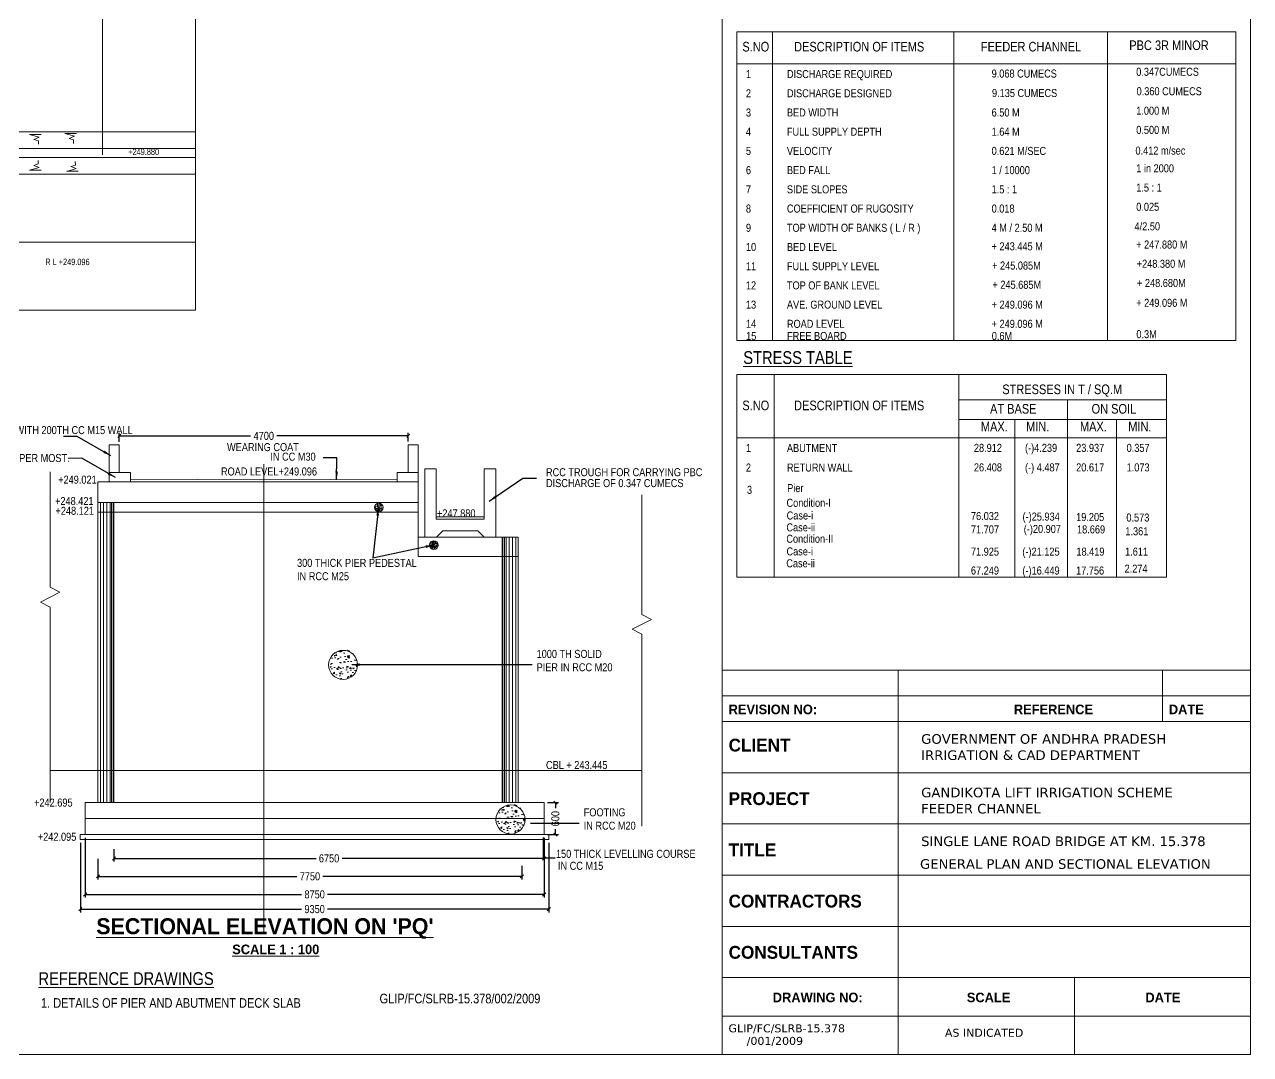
# Model space of a CAD drawing. Header units: millimetres. Extents: x 767120 to 842285, y -73974 to -15864.
# Drawn here: x 803994 to 842285, y -73974 to -41808 of the extents above; entities that cross this region are included whole.
import ezdxf
from ezdxf.enums import TextEntityAlignment as Align

# ---------------------------------------------------------------- set-up
doc = ezdxf.new("R2010")
doc.units = ezdxf.units.MM
doc.header["$LTSCALE"] = 300
doc.header["$MEASUREMENT"] = 0
for name, pattern in [('BORDER2', [0.875, 0.25, -0.125, 0.25, -0.125, 0, -0.125]), ('CENTER', [2, 1.25, -0.25, 0.25, -0.25]), ('DASHED', [0.75, 0.5, -0.25])]:
    doc.linetypes.add(name, pattern=pattern)
doc.layers.add('abutment', color=7, linetype='Continuous')
doc.layers.add('slab', color=7, linetype='Continuous')
doc.styles.add('ARIAL NARROW', font='ARIALN.TTF', dxfattribs={"height": 250})
doc.styles.add('arn', font='ARIALN.TTF')
doc.styles.add('CITYBLUEPR', font='cityb___.ttf')
doc.styles.add('VERDANA', font='verdana.ttf')
doc.dimstyles.new('STANDARD$0', dxfattribs={"dimscale": 88.888889, "dimtxt": 0.02, "dimasz": 0.02, "dimexe": 0.05, "dimexo": 0.1, "dimgap": 0.002, "dimtad": 2, "dimdec": 0, "dimzin": 1, "dimdsep": 46, "dimtxsty": 'Standard', "dimcen": 0.09, "dimadec": 0, "dimazin": 0, "dimtfac": 1, "dimtdec": 4, "dimtofl": 0, "dimtmove": 0, "dimatfit": 3, "dimfxl": 1, "dimtolj": 1, "dimtzin": 1, "dimarcsym": 0})
doc.dimstyles.new('STANDARD$7', dxfattribs={"dimtxt": 2, "dimasz": 2, "dimexe": 1.25, "dimexo": 0.625, "dimtad": 1, "dimdec": 0, "dimlfac": 0.5, "dimdsep": 46, "dimtxsty": 'ARIAL NARROW', "dimcen": 2.5, "dimdle": 0.1, "dimse1": 1, "dimse2": 1, "dimadec": 0, "dimazin": 0, "dimtfac": 1, "dimtdec": 0, "dimtmove": 0, "dimatfit": 3, "dimfxl": 1, "dimtolj": 1, "dimtzin": 0, "dimarcsym": 0})

# ---------------------------------------------------------------- blocks, each defined once
blk = doc.blocks.new('_Oblique')
at = {"color": 0, "linetype": 'ByBlock', "lineweight": -2}
blk.add_line((-0.5, -0.5), (0.5, 0.5), dxfattribs=at)
blk = doc.blocks.new('*D2')
at = {"layer": 'Defpoints', "color": 0, "lineweight": 9, "transparency": 16777216}
for p in [(815981, -54656), (806953, -54942), (815981, -54930)]:
    blk.add_point(p, dxfattribs=at)
at = {"layer": 'slab', "color": 0, "lineweight": -2, "transparency": 16777216}
for p, q in [((806953, -54842), (806953, -54556)), ((806953, -54656), (811057, -54656)), ((815981, -54656), (811877, -54656)), ((815981, -54830), (815981, -54556))]:
    blk.add_line(p, q, dxfattribs=at)
at = {"layer": 'slab', "color": 0, "lineweight": -2, "transparency": 16777216, "xscale": 100, "yscale": 100, "zscale": 100, "rotation": 180}
blk.add_blockref('_Oblique', (806953, -54656), dxfattribs=at)
at = {"layer": 'slab', "color": 0, "lineweight": -2, "transparency": 16777216, "xscale": 100, "yscale": 100, "zscale": 100}
blk.add_blockref('_Oblique', (815981, -54656), dxfattribs=at)
at = {"layer": 'slab', "color": 0, "lineweight": 13, "transparency": 16777216, "insert": (811467, -54656), "char_height": 250, "attachment_point": 5, "style": 'ARIAL NARROW'}
blk.add_mtext('\\A1;4700', dxfattribs=at)
blk = doc.blocks.new('*D3')
at = {"layer": 'Defpoints', "color": 0, "lineweight": 9, "transparency": 16777216}
for p in [(806787, -67467), (820223, -67566), (820223, -67851)]:
    blk.add_point(p, dxfattribs=at)
at = {"layer": 'slab', "color": 0, "lineweight": -2, "transparency": 16777216}
for p, q in [((806787, -67567), (806787, -67951)), ((820223, -67666), (820223, -67951)), ((806787, -67851), (813098, -67851)), ((820223, -67851), (813911, -67851))]:
    blk.add_line(p, q, dxfattribs=at)
at = {"layer": 'slab', "color": 0, "lineweight": -2, "transparency": 16777216, "xscale": 100, "yscale": 100, "zscale": 100, "rotation": 180}
blk.add_blockref('_Oblique', (806787, -67851), dxfattribs=at)
at = {"layer": 'slab', "color": 0, "lineweight": -2, "transparency": 16777216, "xscale": 100, "yscale": 100, "zscale": 100}
blk.add_blockref('_Oblique', (820223, -67851), dxfattribs=at)
at = {"layer": 'slab', "color": 0, "lineweight": 13, "transparency": 16777216, "insert": (813505, -67851), "char_height": 250, "attachment_point": 5, "style": 'ARIAL NARROW'}
blk.add_mtext('\\A1;6750', dxfattribs=at)
blk = doc.blocks.new('*D4')
at = {"layer": 'Defpoints', "color": 0, "lineweight": 9, "transparency": 16777216}
for p in [(806287, -67760), (819529, -67985), (819529, -68411)]:
    blk.add_point(p, dxfattribs=at)
at = {"layer": 'slab', "color": 0, "lineweight": -2, "transparency": 16777216}
for p, q in [((806287, -67860), (806287, -68511)), ((819529, -68085), (819529, -68511)), ((806287, -68411), (812503, -68411)), ((819529, -68411), (813313, -68411))]:
    blk.add_line(p, q, dxfattribs=at)
at = {"layer": 'slab', "color": 0, "lineweight": -2, "transparency": 16777216, "xscale": 100, "yscale": 100, "zscale": 100, "rotation": 180}
blk.add_blockref('_Oblique', (806287, -68411), dxfattribs=at)
at = {"layer": 'slab', "color": 0, "lineweight": -2, "transparency": 16777216, "xscale": 100, "yscale": 100, "zscale": 100}
blk.add_blockref('_Oblique', (819529, -68411), dxfattribs=at)
at = {"layer": 'slab', "color": 0, "lineweight": 13, "transparency": 16777216, "insert": (812908, -68411), "char_height": 250, "attachment_point": 5, "style": 'ARIAL NARROW'}
blk.add_mtext('\\A1;7750', dxfattribs=at)
blk = doc.blocks.new('*D5')
at = {"layer": 'Defpoints', "color": 0, "lineweight": 9, "transparency": 16777216}
for p in [(805887, -67109), (820222, -67109), (820222, -68976)]:
    blk.add_point(p, dxfattribs=at)
at = {"layer": 'slab', "color": 0, "lineweight": -2, "transparency": 16777216}
for p, q in [((805887, -67209), (805887, -69076)), ((820222, -67209), (820222, -69076)), ((805887, -68976), (812649, -68976)), ((820222, -68976), (813460, -68976))]:
    blk.add_line(p, q, dxfattribs=at)
at = {"layer": 'slab', "color": 0, "lineweight": -2, "transparency": 16777216, "xscale": 100, "yscale": 100, "zscale": 100, "rotation": 180}
blk.add_blockref('_Oblique', (805887, -68976), dxfattribs=at)
at = {"layer": 'slab', "color": 0, "lineweight": -2, "transparency": 16777216, "xscale": 100, "yscale": 100, "zscale": 100}
blk.add_blockref('_Oblique', (820222, -68976), dxfattribs=at)
at = {"layer": 'slab', "color": 0, "lineweight": 13, "transparency": 16777216, "insert": (813055, -68976), "char_height": 250, "attachment_point": 5, "style": 'ARIAL NARROW'}
blk.add_mtext('\\A1;8750', dxfattribs=at)
blk = doc.blocks.new('*D117')
at = {"layer": 'Defpoints', "color": 0, "lineweight": 9, "transparency": 16777216}
for p in [(805737, -67259), (820372, -67259), (820372, -69435)]:
    blk.add_point(p, dxfattribs=at)
at = {"layer": 'slab', "color": 0, "lineweight": -2, "transparency": 16777216}
for p, q in [((805737, -67359), (805737, -69535)), ((820372, -67359), (820372, -69535)), ((805737, -69435), (812649, -69435)), ((820372, -69435), (813460, -69435))]:
    blk.add_line(p, q, dxfattribs=at)
at = {"layer": 'slab', "color": 0, "lineweight": -2, "transparency": 16777216, "xscale": 100, "yscale": 100, "zscale": 100, "rotation": 180}
blk.add_blockref('_Oblique', (805737, -69435), dxfattribs=at)
at = {"layer": 'slab', "color": 0, "lineweight": -2, "transparency": 16777216, "xscale": 100, "yscale": 100, "zscale": 100}
blk.add_blockref('_Oblique', (820372, -69435), dxfattribs=at)
at = {"layer": 'slab', "color": 0, "lineweight": 13, "transparency": 16777216, "insert": (813055, -69435), "char_height": 250, "attachment_point": 5, "style": 'ARIAL NARROW'}
blk.add_mtext('\\A1;9350', dxfattribs=at)
blk = doc.blocks.new('*D123')
at = {"layer": 'Defpoints', "color": 0, "lineweight": 9, "transparency": 16777216}
for p in [(820227, -66109), (820227, -67109), (820575, -67109)]:
    blk.add_point(p, dxfattribs=at)
at = {"layer": 'slab', "color": 0, "lineweight": -2, "transparency": 16777216}
for p, q in [((820327, -66109), (820675, -66109)), ((820575, -66109), (820575, -66282)), ((820575, -67109), (820575, -66936)), ((820327, -67109), (820675, -67109))]:
    blk.add_line(p, q, dxfattribs=at)
at = {"layer": 'slab', "color": 0, "lineweight": -2, "transparency": 16777216, "xscale": 100, "yscale": 100, "zscale": 100}
for p, rotation in [((820575, -66109), 90), ((820575, -67109), 270)]:
    blk.add_blockref('_Oblique', p, dxfattribs=dict(at, rotation=rotation))
at = {"layer": 'slab', "color": 0, "lineweight": 13, "transparency": 16777216, "insert": (820575, -66609), "char_height": 250, "attachment_point": 5, "rotation": 90, "style": 'ARIAL NARROW'}
blk.add_mtext('\\A1;600', dxfattribs=at)

msp = doc.modelspace()

# ---------------------------------------------------------------- hatches: boundary and pattern name
at = {"layer": 'abutment', "linetype": 'ByBlock', "lineweight": 13}
h = msp.add_hatch(dxfattribs=at)
h.set_pattern_fill('AR-CONC', color=256, scale=12.5, style=0)
h.set_pattern_definition([(130, (826655.79, -90870.94), (-89.65752, -7.84402), [9.375, -103.125]), (185, (826655.79, -90870.94), (17.34392, 94.02402), [7.5, -82.5]), (79.5486, (826648.315, -90871.6), (-72.31367, 86.17994), [7.96752, -87.64276]), (133.8158, (826655.79, -90845.94), (-133.40513, -20.68988), [14.0625, -154.6875]), (83.3644, (826644.67, -90847.67), (-116.83284, 121.76473), [11.9513, -131.4641]), (188.8158, (826655.79, -90845.94), (-116.83274, 121.7648), [11.25, -123.75]), (159, (826643.29, -90852.19), (-74.61338, -50.32736), [9.375, -103.125]), (214, (826643.29, -90852.19), (-30.41442, 90.64376), [7.5, -82.5]), (108.5486, (826637.07, -90856.39), (-105.02783, 40.31631), [7.96752, -87.64276]), (142.5, (826655.787, -90870.943), (-1.519982, 41.611732), [0, -81.5, 0, -83.75, 0, -82.8125]), (172.5, (826655.787, -90870.943), (-32.88369, 49.301464), [0, -47.75, 0, -79.625, 0, -31.5625]), (212.5, (826683.662, -90870.943), (-66.727805, -2.81936), [0, -31.25, 0, -97.5, 0, -129.375]), (222.5, (826696.16, -90870.943), (-72.89827, 12.51312), [0, -40.625, 0, -64.75, 0, -91.875])])
h.paths.add_polyline_path([(815167.2, -56890.5, -1), (814940.4, -56890.5, -1)])
h = msp.add_hatch(dxfattribs=at)
h.set_pattern_fill('AR-CONC', color=256, scale=12.5, style=0)
h.set_pattern_definition([(130, (828375.24, -92040.944), (-89.65752, -7.84402), [9.375, -103.125]), (185, (828375.24, -92040.94), (17.34392, 94.02402), [7.5, -82.5]), (79.5486, (828367.77, -92041.6), (-72.31367, 86.17994), [7.96752, -87.64276]), (133.8158, (828375.24, -92015.94), (-133.40513, -20.68988), [14.0625, -154.6875]), (83.3644, (828364.12, -92017.67), (-116.83284, 121.76473), [11.9513, -131.4641]), (188.8158, (828375.24, -92015.94), (-116.83274, 121.7648), [11.25, -123.75]), (159, (828362.74, -92022.194), (-74.61338, -50.32736), [9.375, -103.125]), (214, (828362.74, -92022.19), (-30.41442, 90.64376), [7.5, -82.5]), (108.5486, (828356.52, -92026.39), (-105.02783, 40.31631), [7.96752, -87.64276]), (142.5, (828375.24, -92040.944), (-1.519982, 41.611732), [0, -81.5, 0, -83.75, 0, -82.8125]), (172.5, (828375.24, -92040.944), (-32.88369, 49.301464), [0, -47.75, 0, -79.625, 0, -31.5625]), (212.5, (828403.115, -92040.944), (-66.727805, -2.81936), [0, -31.25, 0, -97.5, 0, -129.375]), (222.5, (828415.615, -92040.944), (-72.89827, 12.51312), [0, -40.625, 0, -64.75, 0, -91.875])])
h.paths.add_polyline_path([(816886.7, -58060.5, -1), (816659.9, -58060.5, -1)])
h = msp.add_hatch(dxfattribs=at)
h.set_pattern_fill('AR-CONC', color=256, scale=50, style=0)
h.set_pattern_definition([(50, (767568.28, -197714.84), (358.6301, -31.37607), [37.5, -412.5]), (355, (767568.28, -197714.84), (-69.3757, 376.0961), [30, -330]), (100.4514, (767598.17, -197717.46), (289.2547, 344.7198), [31.8701, -350.5711]), (46.1842, (767568.3, -197614.84), (533.6205, -82.7595), [56.25, -618.75]), (96.6356, (767612.75, -197621.74), (467.3314, 487.059), [47.8051, -525.8565]), (351.1842, (767568.3, -197614.84), (467.331, 487.0593), [45, -495]), (21, (767618.28, -197639.84), (298.4535, -201.30945), [37.5, -412.5]), (326, (767618.28, -197639.84), (121.6577, 362.575), [30, -330]), (71.4514, (767643.15, -197656.6), (420.1113, 161.26525), [31.8701, -350.5711]), (37.5, (767568.28, -197714.84), (6.07993, 166.44693), [0, -326, 0, -335, 0, -331.25]), (7.5, (767568.28, -197714.84), (131.53477, 197.20586), [0, -191, 0, -318.5, 0, -126.25]), (327.5, (767456.78, -197714.84), (266.91122, -11.27744), [0, -125, 0, -390, 0, -517.5]), (317.5, (767406.78, -197714.84), (291.5931, 50.0525), [0, -162.5, 0, -259, 0, -367.5])])
h.paths.add_polyline_path([(813522.5, -61792.9, 1), (814429.6, -61792.9, 1)])
h = msp.add_hatch(dxfattribs=at)
h.set_pattern_fill('AR-CONC', color=256, scale=50, style=0)
h.set_pattern_definition([(50, (772796.8, -202543.6), (358.6301, -31.37607), [37.5, -412.5]), (355, (772796.8, -202543.6), (-69.3757, 376.0961), [30, -330]), (100.4514, (772826.7, -202546.22), (289.2547, 344.7198), [31.8701, -350.5711]), (46.1842, (772796.8, -202443.6), (533.6205, -82.7595), [56.25, -618.75]), (96.6356, (772841.3, -202450.5), (467.3314, 487.059), [47.8051, -525.8565]), (351.1842, (772796.8, -202443.6), (467.331, 487.0593), [45, -495]), (21, (772846.8, -202468.6), (298.4535, -201.30945), [37.5, -412.5]), (326, (772846.8, -202468.6), (121.6577, 362.575), [30, -330]), (71.4514, (772871.68, -202485.4), (420.1113, 161.26525), [31.8701, -350.5711]), (37.5, (772796.81, -202543.61), (6.07993, 166.44693), [0, -326, 0, -335, 0, -331.25]), (7.5, (772796.81, -202543.61), (131.53477, 197.20586), [0, -191, 0, -318.5, 0, -126.25]), (327.5, (772685.31, -202543.61), (266.91122, -11.27744), [0, -125, 0, -390, 0, -517.5]), (317.5, (772635.3, -202543.6), (291.5931, 50.0525), [0, -162.5, 0, -259, 0, -367.5])])
h.paths.add_polyline_path([(818751, -66621.7, 1), (819658.2, -66621.7, 1)])

# ---------------------------------------------------------------- linework, layer by layer
at = {"lineweight": 13}
for p, q in [((825784.6, -15863.7), (825784.6, -73973.7)), ((825784.6, -15863.7), (825784.6, -73973.7)), ((826241, -42039.3), (826241, -51681.1)), ((826241, -42039.3), (841822.1, -42039.3)), ((827353.1, -42039.3), (827353.1, -51681.1)), ((833016.8, -42039.3), (833016.8, -51681.1)), ((837822.1, -42039.3), (837822.1, -51681.1)), ((841822.1, -42039.3), (841822.1, -51681.1)), ((826241, -43039.3), (841822.1, -43039.3)), ((842284.6, -73973.7), (842284.6, -47017.5)), ((842284.6, -49365), (842284.6, -73973.7)), ((826241, -51681.1), (841822.1, -51681.1)), ((826241, -52740.1), (839666.2, -52740.1)), ((833178.7, -53533.9), (839666.2, -53533.9)), ((833178.7, -54142.5), (839666.2, -54142.5)), ((826241, -54719.1), (839666.2, -54719.1)), ((825784.6, -61973.7), (842284.6, -61973.7)), ((831284.6, -61973.7), (831284.6, -73973.7)), ((839534.6, -61973.7), (839534.6, -63573.7)), ((825784.6, -62773.7), (842284.6, -62773.7)), ((825784.6, -63573.7), (842284.6, -63573.7)), ((825784.6, -65173.7), (842284.6, -65173.7)), ((842284.6, -65173.7), (842284.6, -73973.7)), ((825784.6, -66773.7), (842284.6, -66773.7)), ((825784.6, -68373.7), (842284.6, -68373.7)), ((825784.6, -69973.7), (842284.6, -69973.7)), ((825784.6, -71573.7), (842284.6, -71573.7)), ((836784.6, -71573.7), (836784.6, -73973.7)), ((767119.8, -73973.7), (842284.6, -73973.7))]:
    msp.add_line(p, q, dxfattribs=at)
at = {"linetype": 'Continuous', "lineweight": 13}
for p, q in [((842284.6, -73973.7), (842284.6, -15863.7)), ((826241, -52740.1), (826241, -56961.4)), ((827406.1, -52740.1), (827406.1, -56961.4)), ((833178.7, -52740.1), (833178.7, -59068)), ((839666.2, -52740.1), (839666.2, -56961.4)), ((836568.1, -53533.9), (836568.1, -59068)), ((834926.3, -54142.5), (834926.3, -59068)), ((838103.9, -54142.5), (838103.9, -59068)), ((842284.6, -72773.7), (825784.6, -72773.7))]:
    msp.add_line(p, q, dxfattribs=at)
at = {"linetype": 'DASHED', "lineweight": 13, "ltscale": 200}
for p, q in [((803248.3, -45156.8), (809336.4, -45156.8)), ((804154.4, -45246.1), (804454.7, -45327.9)), ((804161.9, -45248.1), (804513.6, -45242.3)), ((804454.7, -45327.9), (804286.7, -45394.9)), ((804286.7, -45394.9), (804427.5, -45440.6)), ((804427.5, -45440.6), (804428.4, -45549.2)), ((805256.8, -45213.4), (805556, -45299.1)), ((805264.3, -45215.6), (805616.1, -45214.3)), ((805556, -45299.1), (805387.2, -45363.9)), ((805387.2, -45363.9), (805527.4, -45411.4)), ((805527.4, -45411.4), (805527, -45520.1)), ((803248.3, -45681.8), (809336.4, -45681.8)), ((803248.3, -45956.8), (809336.4, -45956.8)), ((804149.7, -46360.9), (804448.6, -46274.1)), ((804279.6, -46209.9), (804419.6, -46161.9)), ((804448.6, -46274.1), (804279.6, -46209.9)), ((804419.6, -46161.9), (804418.7, -46053.3)), ((805311.3, -46394.6), (805610.3, -46307.8)), ((805441.2, -46243.6), (805581.3, -46195.6)), ((805610.3, -46307.8), (805441.2, -46243.6)), ((805581.3, -46195.6), (805580.4, -46086.9)), ((809336.4, -46481.8), (769145.2, -46481.8)), ((804157.2, -46358.8), (804509, -46358.8)), ((805318.8, -46392.4), (805670.6, -46392.4))]:
    msp.add_line(p, q, dxfattribs=at)
at = {"linetype": 'ByBlock', "lineweight": 13}
for p, q in [((816492.1, -55681.3), (816492.1, -57820.3)), ((816852.1, -55681.3), (816852.1, -57260.3)), ((818352.1, -55681.3), (818352.1, -57260.8)), ((818712.1, -55680.8), (818712.1, -57820.8)), ((816292.1, -56089.8), (816292.1, -58420.3)), ((816856.7, -57820.8), (817056.5, -57621)), ((818348.1, -57820.8), (818148.2, -57621))]:
    msp.add_line(p, q, dxfattribs=at)
at = {"color": 0, "lineweight": 9}
for p, q in [((826241, -56961.4), (826241, -59068)), ((827406.1, -56961.4), (827406.1, -59068)), ((839666.2, -56961.4), (839666.2, -59068)), ((827406.1, -59068), (826241, -59068)), ((827406.1, -59068), (839666.2, -59068))]:
    msp.add_line(p, q, dxfattribs=at)
at = {"color": 0, "linetype": 'ByBlock', "lineweight": 9}
msp.add_lwpolyline([(767119.8, -15863.7), (842284.6, -15863.7), (842284.6, -73973.7), (767119.8, -73973.7)], close=True, dxfattribs=at)
at = {"linetype": 'ByBlock', "lineweight": 13}
for centre, start, end in [((816492.6, -55681.3), 90, 180), ((816851.6, -55681.3), 360, 90), ((818352.6, -55681.3), 90, 180), ((816292.6, -57180.3), 180, 270), ((816852.6, -57260.3), 180, 270), ((816292.6, -57480.3), 180, 270), ((816492.6, -57620.3), 180, 270), ((818147.9, -57621.3), 45, 90), ((818147.9, -57621.3), 45, 90), ((818712.1, -57620.3), 270, 0), ((816292.6, -57820.3), 180, 270), ((816492.6, -57820.3), 180, 270), ((818712.1, -57820.3), 270, 0), ((816292.6, -58420.3), 180, 270)]:
    msp.add_arc(centre, 0.5, start, end, dxfattribs=at)
at = {"layer": 'abutment', "linetype": 'ByBlock', "lineweight": 13, "ltscale": 700}
for p, q in [((806433.7, -30198.3), (806433.7, -45881.8)), ((809336.4, -50731.8), (769145.2, -50731.8))]:
    msp.add_line(p, q, dxfattribs=at)
at = {"layer": 'abutment', "linetype": 'CENTER', "lineweight": 13, "ltscale": 700}
msp.add_line((809336.4, -48606.8), (769145.2, -48606.8), dxfattribs=at)
at = {"layer": 'abutment', "linetype": 'ByBlock', "lineweight": 13}
for p, q in [((806641.6, -56089.8), (806641.6, -54929.8)), ((806641.6, -54929.8), (806952.6, -54929.8)), ((806952.6, -55802.3), (806952.6, -54929.8)), ((815981.1, -55802.3), (815981.1, -54929.8)), ((816292.1, -54929.8), (815981.1, -54929.8)), ((816292.1, -56089.8), (816292.1, -54929.8)), ((804796.9, -55782.4), (804796.9, -59382.2)), ((806641.6, -55802.3), (807302.6, -55802.3)), ((807302.6, -56089.8), (807302.6, -55802.3)), ((807302.6, -56089.8), (807302.6, -55802.3)), ((815631.1, -56089.8), (815631.1, -55802.3)), ((816292.1, -55802.3), (815631.1, -55802.3)), ((815631.1, -56089.8), (815631.1, -55802.3)), ((815631.1, -56089.8), (815631.1, -55802.3)), ((816492.6, -55680.8), (816851.6, -55680.8)), ((818712.1, -55680.8), (818352.6, -55680.8)), ((806286.7, -56089.8), (816292.1, -56089.8)), ((806286.7, -66108.8), (806286.7, -56089.8)), ((807302.6, -56032.1), (811471.7, -56002.3)), ((811471.7, -56002.3), (815631.1, -56030.1)), ((823276.7, -56497.8), (823276.7, -60232)), ((806286.7, -56739.8), (816292.1, -56739.8)), ((806286.7, -57039.8), (816292.1, -57039.8)), ((806364.7, -56739.8), (806364.7, -66108.8)), ((806464.7, -56739.8), (806464.7, -66108.8)), ((806564.7, -56739.8), (806564.7, -66108.8)), ((806664.7, -56739.8), (806664.7, -66108.8)), ((806714.7, -56739.8), (806714.7, -66108.8)), ((806764.7, -56739.8), (806764.7, -66108.8)), ((806786.6, -57039.8), (816156.6, -57039.8)), ((806786.7, -66108.8), (806786.7, -56739.8)), ((816852.1, -57180.8), (818352.1, -57180.8)), ((816852.6, -57260.8), (818352.1, -57260.8)), ((817056.9, -57620.8), (818147.9, -57620.8)), ((816292.6, -57820.8), (819411.6, -57820.8)), ((818712.1, -57820.8), (818348.1, -57820.8)), ((818912.1, -66108.8), (818912.1, -57821.3)), ((818934.1, -57820.8), (818934.1, -66108.8)), ((818984.1, -57820.8), (818984.1, -66108.8)), ((819034.1, -57820.8), (819034.1, -66108.8)), ((819134.1, -57820.8), (819134.1, -66108.8)), ((819234.1, -57820.8), (819234.1, -66108.8)), ((819334.1, -57820.8), (819334.1, -66108.8)), ((819412.1, -66108.8), (819412.1, -57821.3)), ((816292.6, -58420.8), (819411.6, -58420.8)), ((804493.5, -59846.1), (805100.4, -59536.9)), ((805100.4, -59536.9), (804796.9, -59382.2)), ((804493.5, -59846.5), (804797.1, -60001)), ((804796.9, -60000.9), (804796.4, -66108.8)), ((822973.3, -60695.9), (823580.2, -60386.6)), ((823580.2, -60386.6), (823276.7, -60232)), ((822973.3, -60696.2), (823276.9, -60850.7)), ((823276.7, -60850.6), (823276.1, -66839.9)), ((805721.7, -65108.8), (819594.4, -65108.8)), ((805886.7, -66108.9), (820222.4, -66109.1)), ((805886.7, -67108.9), (805886.7, -66108.9)), ((820222.4, -67108.8), (820222.4, -66108.8)), ((805886.7, -66608.8), (820222.4, -66608.8)), ((805736.7, -67108.9), (820371.9, -67108.8)), ((805736.7, -67258.9), (805736.7, -67108.9)), ((805736.7, -67258.8), (820372.4, -67258.8)), ((820372.4, -67258.8), (820372.4, -67109.3))]:
    msp.add_line(p, q, dxfattribs=at)
at = {"layer": 'abutment', "linetype": 'BORDER2', "lineweight": 13, "ltscale": 1000}
msp.add_line((811471.6, -55542.7), (811471.7, -70173.4), dxfattribs=at)
at = {"layer": 'abutment', "linetype": 'ByBlock', "lineweight": 13, "ltscale": 700}
msp.add_lwpolyline([(809336.4, -30198.3), (809336.4, -35826.8), (810555.2, -36441.8), (808505.2, -36911.8), (809336.4, -37441.8), (809336.4, -50731.8)], dxfattribs=at)
at = {"layer": 'abutment', "linetype": 'ByBlock', "lineweight": 13}
for centre, radius in [((815061.9, -56893.9), 136.1), ((816781.3, -58063.9), 136.1), ((813943.9, -61806.7), 453.6), ((819172.4, -66635.4), 453.6)]:
    msp.add_circle(centre, radius, dxfattribs=at)
for centre, end in [((819011.6, -57821.3), 90), ((819411.6, -57821.3), 90), ((820371.9, -67109.3), 90.00009)]:
    msp.add_arc(centre, 0.5, 0, end, dxfattribs=at)
at = {"layer": 'slab', "lineweight": 13}
msp.add_line((804796.4, -65108.8), (823276.1, -65109), dxfattribs=at)

# ---------------------------------------------------------------- texts
at = {"lineweight": 13}
for s, height, style, p in [('S.NO', 300, 'ARIAL NARROW', (826413.5, -42650.5)), ('DESCRIPTION OF ITEMS', 300, 'ARIAL NARROW', (828030, -42650.5)), ('FEEDER CHANNEL', 300, 'ARIAL NARROW', (833863.6, -42650.5)), ('PBC 3R MINOR', 300, 'ARIAL NARROW', (838497.9, -42605.8)), ('1', 250, 'ARIAL NARROW', (826525.6, -43480.8)), ('DISCHARGE REQUIRED', 250, 'ARIAL NARROW', (827805.8, -43480.8)), ('9.068 CUMECS', 250, 'ARIAL NARROW', (834199.9, -43464.9)), ('0.347CUMECS', 250, 'ARIAL NARROW', (838716.6, -43408.8)), ('2', 250, 'ARIAL NARROW', (826525.6, -44080.8)), ('DISCHARGE DESIGNED', 250, 'ARIAL NARROW', (827805.8, -44080.8)), ('9.135 CUMECS', 250, 'ARIAL NARROW', (834210.9, -44073.3)), ('0.360 CUMECS', 250, 'ARIAL NARROW', (838727.6, -44017.2)), ('1.000 M', 250, 'ARIAL NARROW', (838716.6, -44624.8)), ('3', 250, 'ARIAL NARROW', (826525.6, -44680.8)), ('BED WIDTH', 250, 'ARIAL NARROW', (827805.8, -44680.8)), ('6.50 M', 250, 'ARIAL NARROW', (834199.9, -44680.8)), ('4', 250, 'ARIAL NARROW', (826525.6, -45280.8)), ('FULL SUPPLY DEPTH', 250, 'ARIAL NARROW', (827805.8, -45280.8)), ('1.64 M', 250, 'ARIAL NARROW', (834199.9, -45280.8)), ('0.500 M', 250, 'ARIAL NARROW', (838716.6, -45224.8)), ('5', 250, 'ARIAL NARROW', (826525.6, -45880.8)), ('VELOCITY', 250, 'ARIAL NARROW', (827805.8, -45880.8)), ('0.621 M/SEC', 250, 'ARIAL NARROW', (834199.9, -45880.8)), ('6', 250, 'ARIAL NARROW', (826525.6, -46480.8)), ('BED FALL', 250, 'ARIAL NARROW', (827805.8, -46480.8)), ('1 / 10000', 250, 'ARIAL NARROW', (834199.9, -46480.8)), ('1 in 2000', 250, 'ARIAL NARROW', (838716.6, -46424.8)), ('7', 250, 'ARIAL NARROW', (826525.6, -47080.8)), ('SIDE SLOPES ', 250, 'ARIAL NARROW', (827805.8, -47080.8)), ('1.5 : 1', 250, 'ARIAL NARROW', (834199.9, -47080.8)), ('1.5 : 1', 250, 'ARIAL NARROW', (838716.6, -47024.8)), ('8', 250, 'ARIAL NARROW', (826525.6, -47680.8)), ('COEFFICIENT OF RUGOSITY', 250, 'ARIAL NARROW', (827805.8, -47680.8)), ('0.018', 250, 'ARIAL NARROW', (834199.9, -47680.8)), ('0.025', 250, 'ARIAL NARROW', (838716.6, -47624.8)), ('9', 250, 'ARIAL NARROW', (826525.6, -48280.8)), ('TOP WIDTH OF BANKS ( L / R )', 250, 'ARIAL NARROW', (827805.8, -48280.8)), ('4 M / 2.50 M', 250, 'ARIAL NARROW', (834199.9, -48280.8)), ('10', 250, 'ARIAL NARROW', (826525.6, -48880.8)), ('+ 243.445 M ', 250, 'ARIAL NARROW', (834197.9, -48860.5)), ('+ 247.880 M ', 250, 'ARIAL NARROW', (838714.7, -48804.4)), ('BED LEVEL', 250, 'ARIAL NARROW', (827805.8, -48880.8)), ('11', 250, 'ARIAL NARROW', (826525.6, -49480.8)), ('FULL SUPPLY LEVEL', 250, 'ARIAL NARROW', (827805.8, -49480.8)), ('+ 245.085M', 250, 'ARIAL NARROW', (834214.5, -49460.5)), ('+248.380 M', 250, 'ARIAL NARROW', (838731.2, -49404.4)), ('+ 248.680M ', 250, 'ARIAL NARROW', (838741.2, -50004.4)), ('12', 250, 'ARIAL NARROW', (826525.6, -50080.8)), ('TOP OF BANK LEVEL', 250, 'ARIAL NARROW', (827805.8, -50080.8)), ('+ 245.685M ', 250, 'ARIAL NARROW', (834224.5, -50060.5)), ('13', 250, 'ARIAL NARROW', (826525.6, -50680.8)), ('AVE. GROUND LEVEL', 250, 'ARIAL NARROW', (827805.8, -50680.8)), ('+ 249.096 M', 250, 'ARIAL NARROW', (834199.9, -50680.8)), ('+ 249.096 M', 250, 'ARIAL NARROW', (838716.6, -50624.8)), ('14', 250, 'ARIAL NARROW', (826525.6, -51280.8)), ('ROAD LEVEL', 250, 'ARIAL NARROW', (827805.8, -51280.8)), ('+ 249.096 M', 250, 'ARIAL NARROW', (834199.9, -51280.8)), ('15', 250, 'ARIAL NARROW', (826530, -51660.8)), ('FREE BOARD', 250, 'ARIAL NARROW', (827810.3, -51660.8)), ('0.6M', 250, 'ARIAL NARROW', (834204.3, -51660.8)), ('0.3M', 250, 'ARIAL NARROW', (838721, -51604.8)), ('%%USTRESS TABLE', 400, 'ARIAL NARROW', (826442.8, -52408.6)), ('       STRESSES IN T / SQ.M', 300, 'ARIAL NARROW', (833863.6, -53351.2)), ('S.NO', 300, 'ARIAL NARROW', (826413.5, -53854)), ('DESCRIPTION OF ITEMS', 300, 'ARIAL NARROW', (828030, -53854)), ('   AT BASE                  ON SOIL', 300, 'ARIAL NARROW', (833863.6, -53959.8)), ('MAX.      MIN.          MAX.       MIN.', 300, 'ARIAL NARROW', (833863.6, -54515.5)), ('1', 250, 'ARIAL NARROW', (826525.6, -55158.4)), ('ABUTMENT', 250, 'ARIAL NARROW', (827805.8, -55158.4)), ('28.912', 250, 'ARIAL NARROW', (833646.3, -55154.2)), ('(-)4.239', 250, 'ARIAL NARROW', (835243.3, -55154.2)), ('23.937', 250, 'ARIAL NARROW', (836840.3, -55154.2)), ('0.357', 250, 'ARIAL NARROW', (838415.9, -55154.2)), ('2', 250, 'ARIAL NARROW', (826525.6, -55768.4)), ('RETURN WALL', 250, 'ARIAL NARROW', (827805.8, -55768.4)), ('26.408', 250, 'ARIAL NARROW', (833646.3, -55764.2)), ('(-) 4.487', 250, 'ARIAL NARROW', (835243.3, -55764.2)), ('20.617', 250, 'ARIAL NARROW', (836840.3, -55764.2)), ('1.073', 250, 'ARIAL NARROW', (838415.9, -55764.2)), ('Pier', 250, 'ARIAL NARROW', (827814.3, -56410.1)), ('Condition-I', 250, 'ARIAL NARROW', (827793.2, -56870.6)), ('Case-i', 250, 'ARIAL NARROW', (827797.8, -57265.7)), ('76.032', 250, 'ARIAL NARROW', (833553.7, -57283.7)), ('(-)25.934', 250, 'ARIAL NARROW', (835165.8, -57300.8)), ('Case-ii', 250, 'ARIAL NARROW', (827791.7, -57637)), (' (-)20.907', 250, 'ARIAL NARROW', (835123.5, -57686.7)), ('19.205', 250, 'ARIAL NARROW', (836839.4, -57314.9)), ('0.573', 250, 'ARIAL NARROW', (838408.7, -57330.6)), ('Condition-II', 250, 'ARIAL NARROW', (827788.7, -57992.6)), ('71.707', 250, 'ARIAL NARROW', (833553.7, -57701.2)), ('18.669', 250, 'ARIAL NARROW', (836867.5, -57700.7)), ('1.361', 250, 'ARIAL NARROW', (838376.5, -57759.2)), ('Case-i', 250, 'ARIAL NARROW', (827793.3, -58387.7)), ('71.925', 250, 'ARIAL NARROW', (833553.7, -58394.7)), ('(-)21.125', 250, 'ARIAL NARROW', (835160.9, -58394.7)), ('18.419', 250, 'ARIAL NARROW', (836848, -58394.7)), ('1.611', 250, 'ARIAL NARROW', (838367.9, -58394.7)), ('Case-ii', 250, 'ARIAL NARROW', (827787.2, -58759.1)), ('67.249', 250, 'ARIAL NARROW', (833553.7, -58985.2)), ('(-)16.449', 250, 'ARIAL NARROW', (835161.5, -58985.2)), ('17.756', 250, 'ARIAL NARROW', (836837, -58985.2)), ('2.274', 250, 'ARIAL NARROW', (838352.9, -58927.7)), ('REVISION NO:', 300, 'CITYBLUEPR', (825985.2, -63347.4)), ('REFERENCE', 300, 'CITYBLUEPR', (834892.7, -63347.4)), ('DATE', 300, 'CITYBLUEPR', (839735.2, -63347.4)), ('CLIENT', 400, 'CITYBLUEPR', (825985.2, -64512)), ('GOVERNMENT OF ANDHRA PRADESH', 300, 'VERDANA', (831999.7, -64270.5)), ('IRRIGATION & CAD DEPARTMENT', 300, 'VERDANA', (831999.7, -64776.1)), ('PROJECT', 400, 'CITYBLUEPR', (825985.2, -66183.9)), ('GANDIKOTA LIFT IRRIGATION SCHEME', 300, 'VERDANA', (831999.7, -65942.4)), ('FEEDER CHANNEL', 300, 'VERDANA', (831999.7, -66448)), ('TITLE', 400, 'CITYBLUEPR', (825985.2, -67783.9)), ('SINGLE LANE ROAD BRIDGE AT KM. 15.378', 300, 'VERDANA', (831998, -67465)), ('GENERAL PLAN AND SECTIONAL ELEVATION', 300, 'VERDANA', (831963.6, -68175.1)), ('CONTRACTORS', 400, 'CITYBLUEPR', (825985.2, -69383.9)), ('CONSULTANTS', 400, 'CITYBLUEPR', (825985.2, -70983.9)), ('DRAWING NO:', 300, 'CITYBLUEPR', (827364, -72342.7)), ('SCALE', 300, 'CITYBLUEPR', (833424.5, -72342.7)), ('DATE', 300, 'CITYBLUEPR', (839002.3, -72342.7)), ('GLIP/FC/SLRB-15.378', 250, 'VERDANA', (825981.8, -73282.4)), ('/001/2009', 250, 'VERDANA', (826550.6, -73674.9)), ('AS INDICATED', 250, 'VERDANA', (832741.2, -73420.2))]:
    msp.add_text(s, height=height, dxfattribs=dict(at, style=style)).set_placement(p)
at = {"color": 0, "lineweight": 9, "char_height": 250, "attachment_point": 1, "style": 'ARIAL NARROW'}
for s, insert, width in [('0.412 m/sec', (838691.8, -45621), 1606.777), ('4/2.50', (838663.3, -47985.7), 770.046), ('3', (826558.3, -56213.9), 58.339)]:
    msp.add_mtext(s, dxfattribs=dict(at, insert=insert, width=width))
at = {"layer": 'abutment', "linetype": 'ByBlock', "lineweight": 13}
for s, height, style, p in [('HAND RAILING WITH 200TH CC M15 WALL ', 250, 'arn', (801596, -54598.7)), ('WEARING COAT', 250, 'ARIAL NARROW', (810318.9, -55130.5)), ('KERB DETAILS ASPER MOST.', 250, 'arn', (801314.1, -55471.3)), ('IN CC M30', 250, 'ARIAL NARROW', (811671.3, -55428.4)), ('RCC TROUGH FOR CARRYING PBC', 250, 'arn', (820281.4, -55914.3)), ('DISCHARGE OF 0.347 CUMECS', 250, 'arn', (820281.4, -56254.3)), ('CBL + 243.445', 250, 'ARIAL NARROW', (820280.7, -65058.5)), ('+242.695', 250, 'ARIAL NARROW', (804291.9, -66232.6)), ('+242.095', 250, 'ARIAL NARROW', (804409, -67299.4)), ('%%uSCALE 1 : 100', 300, 'CITYBLUEPR', (810481.2, -70841.5)), ('%%UREFERENCE DRAWINGS', 400, 'arn', (804430.5, -71803.3)), ('1. DETAILS OF PIER AND ABUTMENT DECK SLAB', 300, 'arn', (804508, -72515.1)), ('GLIP/FC/SLRB-15.378/002/2009', 300, 'arn', (815082.3, -72377.5))]:
    msp.add_text(s, height=height, dxfattribs=dict(at, style=style)).set_placement(p)
at = {"layer": 'abutment', "linetype": 'ByBlock', "lineweight": 13, "style": 'CITYBLUEPR'}
msp.add_text("%%USECTIONAL ELEVATION ON 'PQ'", height=500, dxfattribs=at).set_placement((811502.2, -70218.3), align=Align.CENTER)
at = {"layer": 'abutment', "linetype": 'ByBlock', "lineweight": 13, "attachment_point": 1, "style": 'ARIAL NARROW'}
for s, insert, char_height, width in [(' +249.880', (807171.2, -45682.5), 200, 3284.001), ('R L +249.096', (804643.1, -49121.6), 200, 3284.001), ('+249.021', (805044.6, -55897.7), 250, 438.862), ('+248.421', (804947.7, -56564.4), 250, 438.862), ('+248.121', (804960.7, -56869.2), 250, 438.862), ('+247.880', (816876.6, -56949.6), 250, 438.862)]:
    msp.add_mtext(s, dxfattribs=dict(at, insert=insert, char_height=char_height, width=width))
at = {"layer": 'abutment', "linetype": 'ByBlock', "lineweight": 13, "char_height": 250}
for s, insert, attachment_point, style in [('ROAD LEVEL+249.096', (813129, -55767.7), 6, 'ARIAL NARROW'), ('300 THICK PIER PEDESTAL\\PIN RCC M25', (812506.1, -59166.5), 7, 'arn'), ('1000 TH SOLID\\PPIER IN RCC M20', (819987.1, -61674.8), 4, 'arn'), ('FOOTING\\PIN RCC M20', (821460.2, -66621.2), 4, 'arn'), ('150 THICK LEVELLING COURSE ', (820592.1, -67709.4), 4, 'arn'), ('IN CC M15', (820655, -68082.4), 4, 'arn')]:
    msp.add_mtext(s, dxfattribs=dict(at, insert=insert, attachment_point=attachment_point, style=style))

# ---------------------------------------------------------------- dimensions: what is measured, and where the dimension line sits
at = {"layer": 'slab', "lineweight": 13}
for base, p1, p2, text, picture, middle in [((815981.1, -54655.9), (806952.6, -54942.3), (815981.1, -54929.8), '4700', '*D2', (811466.9, -54655.9)), ((820372.4, -69434.7), (805736.7, -67258.9), (820372.4, -67258.9), '9350', '*D117', (813054.6, -69434.7)), ((819529.4, -68410.7), (806286.7, -67759.8), (819529.4, -67985.2), '7750', '*D4', (812908.1, -68410.7)), ((820222.8, -67851.4), (806786.7, -67466.7), (820222.8, -67565.8), '6750', '*D3', (813504.8, -67851.4))]:
    dim = msp.add_linear_dim(base=base, p1=p1, p2=p2, text=text, dimstyle='STANDARD$0', override={"dimscale": 1, "dimtxt": 250, "dimasz": 100, "dimexe": 100, "dimexo": 100, "dimgap": 100, "dimtad": 0, "dimtoh": 1, "dimzin": 0, "dimtxsty": 'ARIAL NARROW', "dimblk1": 'Oblique', "dimblk2": 'Oblique', "dimsah": 1, "dimtzin": 0}, dxfattribs=at)
    dim.commit()
    dim.dimension.update_dxf_attribs({"geometry": picture, "text_midpoint": middle})
dim = msp.add_linear_dim(base=(820574.5, -67108.8), p1=(820226.7, -66109.1), p2=(820226.7, -67108.8), angle=90, text='600', dimstyle='STANDARD$0', override={"dimscale": 1, "dimtxt": 250, "dimasz": 100, "dimexe": 100, "dimexo": 100, "dimgap": 100, "dimtad": 0, "dimtoh": 1, "dimzin": 0, "dimtxsty": 'ARIAL NARROW', "dimblk1": 'Oblique', "dimblk2": 'Oblique', "dimsah": 1, "dimtzin": 0}, dxfattribs=at)
dim.commit()
dim.dimension.update_dxf_attribs({"geometry": '*D123', "text_midpoint": (820574.5, -66609)})
dim = msp.add_linear_dim(base=(820222.4, -68975.8), p1=(805886.7, -67108.9), p2=(820222.4, -67108.8), text='8750', dimstyle='STANDARD$0', override={"dimscale": 1, "dimtxt": 250, "dimasz": 100, "dimexe": 100, "dimexo": 100, "dimgap": 100, "dimtad": 0, "dimtoh": 1, "dimzin": 0, "dimtxsty": 'ARIAL NARROW', "dimblk1": 'Oblique', "dimblk2": 'Oblique', "dimsah": 1, "dimtzin": 0}, dxfattribs=at)
dim.commit()
dim.dimension.update_dxf_attribs({"geometry": '*D5', "text_midpoint": (813054.6, -68975.8), "dimtype": 160})

# ---------------------------------------------------------------- leaders
at = {"layer": 'abutment', "linetype": 'ByBlock', "lineweight": 13}
for points, override in [([(806691.6, -55274.1), (805642, -54674.7), (805215.4, -54676.7)], {"dimtxt": 250, "dimasz": 250, "dimexe": 100, "dimexo": 100, "dimgap": 100, "dimtad": 0, "dimtoh": 1, "dimlfac": 1, "dimzin": 0, "dimcen": 0.09, "dimdle": 0, "dimse1": 0, "dimse2": 0, "dimtdec": 4, "dimtofl": 0}), ([(806831.6, -55954.1), (805782, -55354.7), (805355.4, -55356.7)], {"dimtxt": 250, "dimasz": 250, "dimexe": 100, "dimexo": 100, "dimgap": 100, "dimtad": 0, "dimtoh": 1, "dimlfac": 1, "dimzin": 0, "dimcen": 0.09, "dimdle": 0, "dimse1": 0, "dimse2": 0, "dimtdec": 4, "dimtofl": 0}), ([(813741.7, -56017.5), (813745.3, -55345.3), (813324.4, -55343.6)], {"dimtxt": 250, "dimasz": 250, "dimexe": 100, "dimexo": 100, "dimgap": 100, "dimtad": 0, "dimtoh": 1, "dimlfac": 1, "dimzin": 0, "dimcen": 0.09, "dimdle": 0, "dimse1": 0, "dimse2": 0, "dimtdec": 4, "dimtofl": 0}), ([(818507.2, -56697.1), (819556.8, -55977.7), (819983.4, -55979.7)], {"dimtxt": 250, "dimasz": 250, "dimexe": 100, "dimexo": 100, "dimgap": 100, "dimtad": 0, "dimtoh": 1, "dimlfac": 1, "dimzin": 0, "dimcen": 0.09, "dimdle": 0, "dimse1": 0, "dimse2": 0, "dimtdec": 4, "dimtofl": 0}), ([(815049.2, -56894.2), (814875.6, -58469.2)], {"dimtxt": 250, "dimasz": 250, "dimexe": 100, "dimexo": 100, "dimgap": 100, "dimtad": 0, "dimtoh": 1, "dimlfac": 1, "dimzin": 0, "dimcen": 0.09, "dimdle": 0, "dimse1": 0, "dimse2": 0, "dimtdec": 4, "dimtofl": 0}), ([(816768.7, -58064.2), (814875.6, -58469.2)], {"dimtxt": 250, "dimasz": 250, "dimexe": 100, "dimexo": 100, "dimgap": 100, "dimtad": 0, "dimtoh": 1, "dimlfac": 1, "dimzin": 0, "dimcen": 0.09, "dimdle": 0, "dimse1": 0, "dimse2": 0, "dimtdec": 4, "dimtofl": 0}), ([(814213.9, -61799.8), (819853.6, -61799.8)], {"dimtxt": 250, "dimasz": 250, "dimexe": 100, "dimexo": 100, "dimgap": 100, "dimtad": 0, "dimtoh": 1, "dimlfac": 1, "dimzin": 0, "dimcen": 0.09, "dimdle": 0, "dimse1": 0, "dimse2": 0, "dimtdec": 4, "dimtofl": 0}), ([(819799.8, -66747.8), (821312.7, -66747.8)], {"dimtxt": 200, "dimasz": 100, "dimexe": 100, "dimexo": 100, "dimgap": 100, "dimtad": 0, "dimtoh": 1, "dimlfac": 1, "dimzin": 0, "dimtxsty": 'ARIAL NARROW', "dimcen": 0.09, "dimtdec": 4, "dimtofl": 0}), ([(820194, -67196.6), (820194, -67834.4), (820566.9, -67834.4)], {"dimtxt": 200, "dimasz": 100, "dimexe": 100, "dimexo": 100, "dimgap": 100, "dimtad": 0, "dimtoh": 1, "dimlfac": 1, "dimzin": 0, "dimtxsty": 'ARIAL NARROW', "dimcen": 0.09, "dimtdec": 4, "dimtofl": 0})]:
    msp.add_leader(points, dimstyle='STANDARD$7', override=override, dxfattribs=at)

doc.saveas('drawing.dxf')
